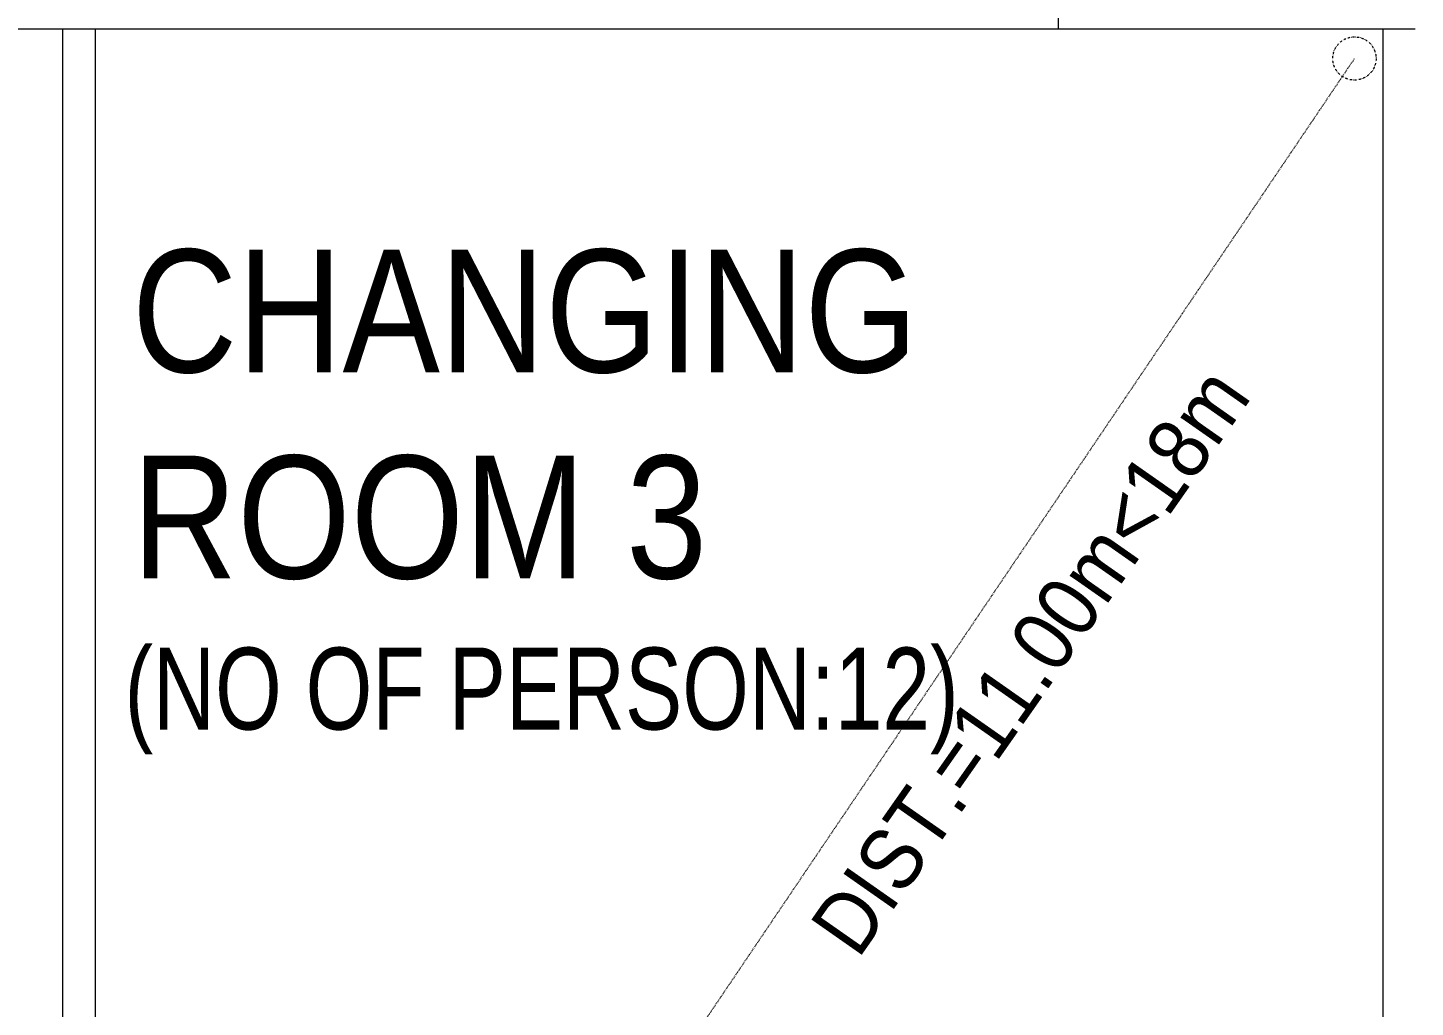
# Model space of a CAD drawing. Header units: millimetres. Extents: x 10569 to 232243, y -25347 to 80743.
# Drawn here: x 43577 to 49989, y 47487 to 52014 of the extents above; entities that cross this region are included whole.
import ezdxf

# ---------------------------------------------------------------- set-up
doc = ezdxf.new("R2010")
doc.units = ezdxf.units.MM
for name, pattern in [('Dash', [6, 3, -3]), ('Dash dot', [21, 10, -5, 1, -5]), ('Hidden', [7.14375, 4.7625, -2.38125])]:
    doc.linetypes.add(name, pattern=pattern)
for name, color, linetype, lineweight in [('A-DETL', 90, 'Continuous', 9), ('A-DETL-HDLN', 90, 'Hidden', 9), ('A-DETL-THIN', 151, 'Continuous', 9), ('A-WALL', 113, 'Continuous', 20), ('G-ANNO-TEXT', 231, 'Continuous', 5)]:
    doc.layers.add(name, color=color, linetype=linetype, lineweight=lineweight)
doc.styles.add('Swis721 BT_5', font='swiss.ttf', dxfattribs={"width": 0.85, "height": 567.642527})
doc.styles.add('Swis721 BT_6', font='swiss.ttf', dxfattribs={"width": 0.89, "height": 283.821263})
doc.styles.add('Swis721 BT_7', font='swiss.ttf', dxfattribs={"width": 0.75, "height": 378.428351})

msp = doc.modelspace()

# ---------------------------------------------------------------- linework, layer by layer
at = {"layer": 'A-DETL', "linetype": 'Dash dot'}
msp.add_circle((49708.22834, 51871.65307), 100, dxfattribs=at)
at = {"layer": 'A-DETL-HDLN', "linetype": 'Dash'}
msp.add_line((49706.94289, 51869.38135), (45636.37346, 45840.4662), dxfattribs=at)
at = {"layer": 'A-DETL-THIN'}
msp.add_line((48339.29296, 52157.48546), (48339.29296, 52007.48546), dxfattribs=at)
at = {"layer": 'A-WALL'}
for p, q in [((49989.29296, 52007.48546), (37639.29297, 52007.48546)), ((43739.29296, 42407.48546), (43739.29296, 52007.48546)), ((43889.29296, 52007.48546), (43889.29296, 42407.48546)), ((49839.29296, 52007.48546), (49839.29296, 42757.48546))]:
    msp.add_line(p, q, dxfattribs=at)

# ---------------------------------------------------------------- texts
at = {"layer": 'G-ANNO-TEXT', "color": 7, "attachment_point": 1, "line_spacing_factor": 1.00667}
for s, insert, char_height, width, style in [('CHANGING\\PROOM 3', (44058.72784, 50988.76987), 567.642527, 4284, 'Swis721 BT_5'), ('(NO OF PERSON:12)', (44024.55013, 49148.76205), 378.4283513, 4502.4, 'Swis721 BT_7')]:
    msp.add_mtext(s, dxfattribs=dict(at, insert=insert, char_height=char_height, width=width, style=style))
at = {"layer": 'G-ANNO-TEXT', "color": 7, "insert": (47182.42057, 47868.39265), "char_height": 283.8212635, "width": 3945.6, "attachment_point": 1, "rotation": 55, "line_spacing_factor": 1.00667, "style": 'Swis721 BT_6'}
msp.add_mtext('DIST.=11.00m<18m', dxfattribs=at)

doc.saveas('drawing.dxf')
